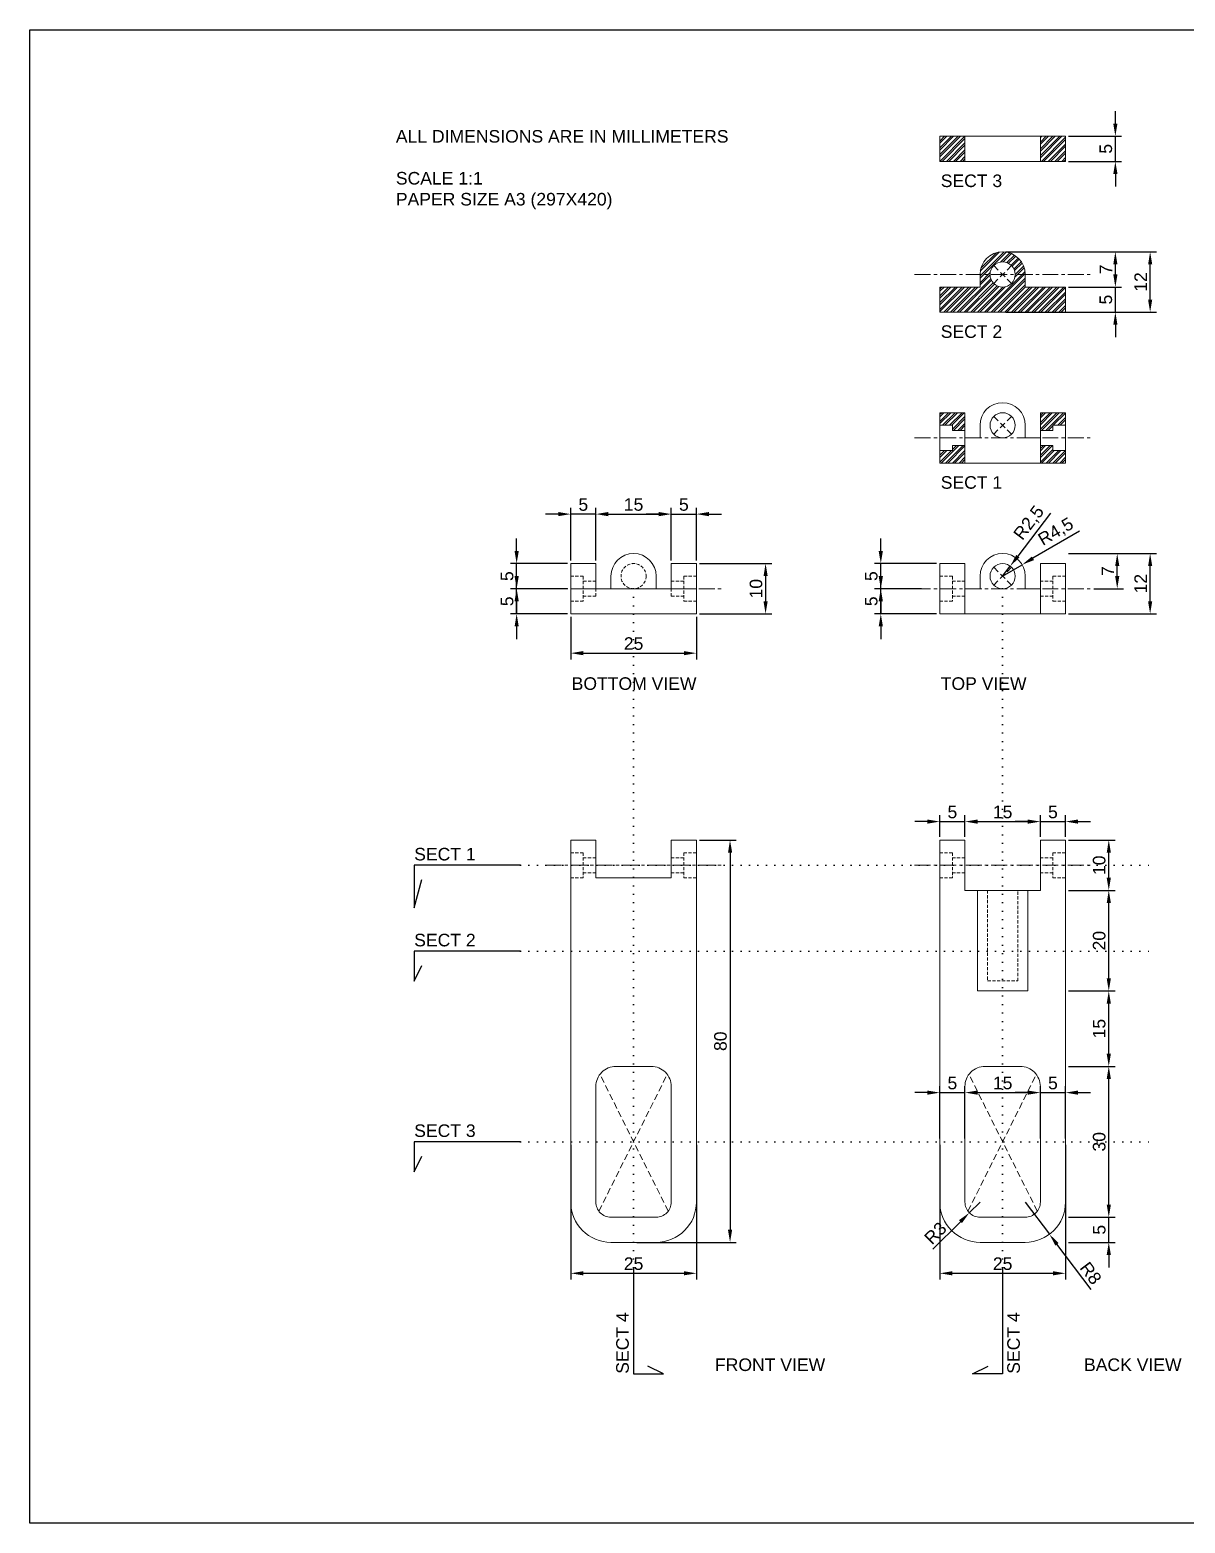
# Model space of a CAD drawing. Header units: millimetres. Extents: x 238 to 658, y 346 to 643.
# Drawn here: x 237.6 to 467.5, y 346.3 to 643.3 of the extents above; entities that cross this region are included whole.
import ezdxf

# ---------------------------------------------------------------- set-up
doc = ezdxf.new("R2010")
doc.units = ezdxf.units.MM
for name, pattern in [('CENTER', [50.8, 31.75, -6.35, 6.35, -6.35]), ('DASHED', [19.05, 12.7, -6.35]), ('DASHED2', [9.525, 6.35, -3.175]), ('DOT2', [3.175, 0, -3.175])]:
    doc.linetypes.add(name, pattern=pattern)
for name, color, linetype, lineweight in [('CL', 9, 'CENTER', 9), ('HATCH', 252, 'Continuous', 5), ('HIDDEN', 6, 'DASHED2', 5), ('SECTION', 5, 'Continuous', 20), ('SOLID', 3, 'Continuous', 13), ('VOID', 2, 'DASHED', 9)]:
    doc.layers.add(name, color=color, linetype=linetype, lineweight=lineweight)
doc.layers.add('DIM', color=1, linetype='Continuous', lineweight=9, true_color=0xff0000)
doc.styles.get("Standard").update_dxf_attribs({"font": 'arial.ttf'})
doc.dimstyles.new('ISO-25', dxfattribs={"dimtxt": 2.5, "dimasz": 2.5, "dimexe": 1.25, "dimexo": 0.625, "dimtad": 1, "dimtxsty": 'Standard', "dimcen": 2.5, "dimadec": 0, "dimazin": 0, "dimtfac": 1, "dimtmove": 0, "dimatfit": 3, "dimfxl": 1, "dimarcsym": 0})
pattern_1 = [(45, (418.6556, 554.6208), (-0.67352, 0.67352), []), (45, (419.1046, 554.6208), (-0.67352, 0.67352), [])]
pattern_2 = [(45, (418.6556, 617.1208), (-0.67352, 0.67352), []), (45, (419.1046, 617.1208), (-0.67352, 0.67352), [])]

# ---------------------------------------------------------------- blocks, each defined once
blk = doc.blocks.new('*D1')
at = {"layer": 'Defpoints', "color": 0}
for p in [(370.24, 537.12), (370.24, 527.12), (384, 527.12)]:
    blk.add_point(p, dxfattribs=at)
at = {"layer": 'DIM', "color": 0, "lineweight": -2}
for p, q in [((370.86, 537.12), (385.25, 537.12)), ((384, 534.62), (384, 529.62)), ((370.86, 527.12), (385.25, 527.12))]:
    blk.add_line(p, q, dxfattribs=at)
at = {"layer": 'DIM', "color": 0}
for points in [[(384.42, 534.62), (383.59, 534.62), (384, 537.12)], [(383.59, 529.62), (384.42, 529.62), (384, 527.12)]]:
    blk.add_solid(points, dxfattribs=at)
at = {"layer": 'DIM', "color": 0, "insert": (382.1, 532.12), "char_height": 2.5, "attachment_point": 5, "rotation": 90}
blk.add_mtext('10', dxfattribs=at)
blk = doc.blocks.new('*D2')
at = {"layer": 'Defpoints', "color": 0}
for p in [(345.24, 546.96), (345.24, 537.12), (350.24, 537.12)]:
    blk.add_point(p, dxfattribs=at)
at = {"layer": 'DIM', "color": 0, "lineweight": -2}
for p, q in [((342.74, 546.96), (340.24, 546.96)), ((345.24, 537.75), (345.24, 548.21)), ((350.24, 546.96), (345.24, 546.96)), ((350.24, 537.75), (350.24, 548.21)), ((352.74, 546.96), (355.24, 546.96))]:
    blk.add_line(p, q, dxfattribs=at)
at = {"layer": 'DIM', "color": 0}
for points in [[(342.74, 546.54), (342.74, 547.38), (345.24, 546.96)], [(352.74, 547.38), (352.74, 546.54), (350.24, 546.96)]]:
    blk.add_solid(points, dxfattribs=at)
at = {"layer": 'DIM', "color": 0, "insert": (347.74, 548.86), "char_height": 2.5, "attachment_point": 5}
blk.add_mtext('5', dxfattribs=at)
blk = doc.blocks.new('*D3')
at = {"layer": 'Defpoints', "color": 0}
for p in [(365.24, 546.96), (350.24, 537.12), (365.24, 537.12)]:
    blk.add_point(p, dxfattribs=at)
at = {"layer": 'DIM', "color": 0, "lineweight": -2}
for p, q in [((350.24, 537.75), (350.24, 548.21)), ((352.74, 546.96), (362.74, 546.96)), ((365.24, 537.75), (365.24, 548.21))]:
    blk.add_line(p, q, dxfattribs=at)
at = {"layer": 'DIM', "color": 0}
for points in [[(352.74, 547.38), (352.74, 546.54), (350.24, 546.96)], [(362.74, 546.54), (362.74, 547.38), (365.24, 546.96)]]:
    blk.add_solid(points, dxfattribs=at)
at = {"layer": 'DIM', "color": 0, "insert": (357.74, 548.86), "char_height": 2.5, "attachment_point": 5}
blk.add_mtext('15', dxfattribs=at)
blk = doc.blocks.new('*D4')
at = {"layer": 'Defpoints', "color": 0}
for p in [(370.24, 546.96), (365.24, 537.12), (370.24, 537.12)]:
    blk.add_point(p, dxfattribs=at)
at = {"layer": 'DIM', "color": 0, "lineweight": -2}
for p, q in [((362.74, 546.96), (360.24, 546.96)), ((365.24, 537.75), (365.24, 548.21)), ((365.24, 546.96), (370.24, 546.96)), ((370.24, 537.75), (370.24, 548.21)), ((372.74, 546.96), (375.24, 546.96))]:
    blk.add_line(p, q, dxfattribs=at)
at = {"layer": 'DIM', "color": 0}
for points in [[(362.74, 546.54), (362.74, 547.38), (365.24, 546.96)], [(372.74, 547.38), (372.74, 546.54), (370.24, 546.96)]]:
    blk.add_solid(points, dxfattribs=at)
at = {"layer": 'DIM', "color": 0, "insert": (367.74, 548.86), "char_height": 2.5, "attachment_point": 5}
blk.add_mtext('5', dxfattribs=at)
blk = doc.blocks.new('*D5')
at = {"layer": 'Defpoints', "color": 0}
for p in [(345.24, 527.12), (370.24, 527.12), (370.24, 519.3)]:
    blk.add_point(p, dxfattribs=at)
at = {"layer": 'DIM', "color": 0, "lineweight": -2}
for p, q in [((345.24, 526.5), (345.24, 518.05)), ((370.24, 526.5), (370.24, 518.05)), ((347.74, 519.3), (367.74, 519.3))]:
    blk.add_line(p, q, dxfattribs=at)
at = {"layer": 'DIM', "color": 0}
for points in [[(347.74, 519.72), (347.74, 518.89), (345.24, 519.3)], [(367.74, 518.89), (367.74, 519.72), (370.24, 519.3)]]:
    blk.add_solid(points, dxfattribs=at)
at = {"layer": 'DIM', "color": 0, "insert": (357.74, 521.2), "char_height": 2.5, "attachment_point": 5}
blk.add_mtext('25', dxfattribs=at)
blk = doc.blocks.new('*D13')
at = {"layer": 'Defpoints', "color": 0}
for p in [(370.24, 482.12), (357.74, 402.12), (376.93, 402.12)]:
    blk.add_point(p, dxfattribs=at)
at = {"layer": 'DIM', "color": 0, "lineweight": -2}
for p, q in [((370.86, 482.12), (378.18, 482.12)), ((376.93, 479.62), (376.93, 404.62)), ((358.36, 402.12), (378.18, 402.12))]:
    blk.add_line(p, q, dxfattribs=at)
at = {"layer": 'DIM', "color": 0}
for points in [[(377.35, 479.62), (376.52, 479.62), (376.93, 482.12)], [(376.52, 404.62), (377.35, 404.62), (376.93, 402.12)]]:
    blk.add_solid(points, dxfattribs=at)
at = {"layer": 'DIM', "color": 0, "insert": (375.03, 442.12), "char_height": 2.5, "attachment_point": 5, "rotation": 90}
blk.add_mtext('80', dxfattribs=at)
blk = doc.blocks.new('*D14')
at = {"layer": 'Defpoints', "color": 0}
for p in [(423.66, 485.8), (418.66, 482.12), (423.66, 482.12)]:
    blk.add_point(p, dxfattribs=at)
at = {"layer": 'DIM', "color": 0, "lineweight": -2}
for p, q in [((416.16, 485.8), (413.66, 485.8)), ((418.66, 482.75), (418.66, 487.05)), ((418.66, 485.8), (423.66, 485.8)), ((423.66, 482.75), (423.66, 487.05)), ((426.16, 485.8), (428.66, 485.8))]:
    blk.add_line(p, q, dxfattribs=at)
at = {"layer": 'DIM', "color": 0}
for points in [[(416.16, 485.39), (416.16, 486.22), (418.66, 485.8)], [(426.16, 486.22), (426.16, 485.39), (423.66, 485.8)]]:
    blk.add_solid(points, dxfattribs=at)
at = {"layer": 'DIM', "color": 0, "insert": (421.16, 487.7), "char_height": 2.5, "attachment_point": 5}
blk.add_mtext('5', dxfattribs=at)
blk = doc.blocks.new('*D15')
at = {"layer": 'Defpoints', "color": 0}
for p in [(438.66, 485.8), (423.66, 482.12), (438.66, 482.12)]:
    blk.add_point(p, dxfattribs=at)
at = {"layer": 'DIM', "color": 0, "lineweight": -2}
for p, q in [((423.66, 482.75), (423.66, 487.05)), ((426.16, 485.8), (436.16, 485.8)), ((438.66, 482.75), (438.66, 487.05))]:
    blk.add_line(p, q, dxfattribs=at)
at = {"layer": 'DIM', "color": 0}
for points in [[(426.16, 486.22), (426.16, 485.39), (423.66, 485.8)], [(436.16, 485.39), (436.16, 486.22), (438.66, 485.8)]]:
    blk.add_solid(points, dxfattribs=at)
at = {"layer": 'DIM', "color": 0, "insert": (431.16, 487.71), "char_height": 2.5, "attachment_point": 5}
blk.add_mtext('15', dxfattribs=at)
blk = doc.blocks.new('*D16')
at = {"layer": 'Defpoints', "color": 0}
for p in [(443.66, 485.8), (438.66, 482.12), (443.66, 482.12)]:
    blk.add_point(p, dxfattribs=at)
at = {"layer": 'DIM', "color": 0, "lineweight": -2}
for p, q in [((436.16, 485.8), (433.66, 485.8)), ((438.66, 482.75), (438.66, 487.05)), ((438.66, 485.8), (443.66, 485.8)), ((443.66, 482.75), (443.66, 487.05)), ((446.16, 485.8), (448.66, 485.8))]:
    blk.add_line(p, q, dxfattribs=at)
at = {"layer": 'DIM', "color": 0}
for points in [[(436.16, 485.39), (436.16, 486.22), (438.66, 485.8)], [(446.16, 486.22), (446.16, 485.39), (443.66, 485.8)]]:
    blk.add_solid(points, dxfattribs=at)
at = {"layer": 'DIM', "color": 0, "insert": (441.16, 487.7), "char_height": 2.5, "attachment_point": 5}
blk.add_mtext('5', dxfattribs=at)
blk = doc.blocks.new('*D17')
at = {"layer": 'Defpoints', "color": 0}
for p in [(418.66, 422.12), (443.66, 422.12), (443.66, 395.96)]:
    blk.add_point(p, dxfattribs=at)
at = {"layer": 'DIM', "color": 0, "lineweight": -2}
for p, q in [((418.66, 421.5), (418.66, 394.71)), ((443.66, 421.5), (443.66, 394.71)), ((421.16, 395.96), (441.16, 395.96))]:
    blk.add_line(p, q, dxfattribs=at)
at = {"layer": 'DIM', "color": 0}
for points in [[(421.16, 396.38), (421.16, 395.55), (418.66, 395.96)], [(441.16, 395.55), (441.16, 396.38), (443.66, 395.96)]]:
    blk.add_solid(points, dxfattribs=at)
at = {"layer": 'DIM', "color": 0, "insert": (431.16, 397.86), "char_height": 2.5, "attachment_point": 5}
blk.add_mtext('25', dxfattribs=at)
blk = doc.blocks.new('*D18')
at = {"layer": 'Defpoints', "color": 0}
for p in [(345.24, 422.12), (370.24, 422.12), (370.24, 395.96)]:
    blk.add_point(p, dxfattribs=at)
at = {"layer": 'DIM', "color": 0, "lineweight": -2}
for p, q in [((345.24, 421.5), (345.24, 394.71)), ((370.24, 421.5), (370.24, 394.71)), ((347.74, 395.96), (367.74, 395.96))]:
    blk.add_line(p, q, dxfattribs=at)
at = {"layer": 'DIM', "color": 0}
for points in [[(347.74, 396.38), (347.74, 395.55), (345.24, 395.96)], [(367.74, 395.55), (367.74, 396.38), (370.24, 395.96)]]:
    blk.add_solid(points, dxfattribs=at)
at = {"layer": 'DIM', "color": 0, "insert": (357.74, 397.86), "char_height": 2.5, "attachment_point": 5}
blk.add_mtext('25', dxfattribs=at)
blk = doc.blocks.new('*D23')
at = {"layer": 'Defpoints', "color": 0}
for p in [(423.66, 431.9), (418.66, 422.12), (423.66, 422.12)]:
    blk.add_point(p, dxfattribs=at)
at = {"layer": 'DIM', "color": 0, "lineweight": -2}
for p, q in [((416.16, 431.9), (413.66, 431.9)), ((418.66, 422.75), (418.66, 433.15)), ((418.66, 431.9), (423.66, 431.9)), ((423.66, 422.75), (423.66, 433.15)), ((426.16, 431.9), (428.66, 431.9))]:
    blk.add_line(p, q, dxfattribs=at)
at = {"layer": 'DIM', "color": 0}
for points in [[(416.16, 431.48), (416.16, 432.31), (418.66, 431.9)], [(426.16, 432.31), (426.16, 431.48), (423.66, 431.9)]]:
    blk.add_solid(points, dxfattribs=at)
at = {"layer": 'DIM', "color": 0, "insert": (421.16, 433.79), "char_height": 2.5, "attachment_point": 5}
blk.add_mtext('5', dxfattribs=at)
blk = doc.blocks.new('*D24')
at = {"layer": 'Defpoints', "color": 0}
for p in [(438.66, 431.9), (423.66, 422.12), (438.66, 422.12)]:
    blk.add_point(p, dxfattribs=at)
at = {"layer": 'DIM', "color": 0, "lineweight": -2}
for p, q in [((423.66, 422.75), (423.66, 433.15)), ((426.16, 431.9), (436.16, 431.9)), ((438.66, 422.75), (438.66, 433.15))]:
    blk.add_line(p, q, dxfattribs=at)
at = {"layer": 'DIM', "color": 0}
for points in [[(426.16, 432.31), (426.16, 431.48), (423.66, 431.9)], [(436.16, 431.48), (436.16, 432.31), (438.66, 431.9)]]:
    blk.add_solid(points, dxfattribs=at)
at = {"layer": 'DIM', "color": 0, "insert": (431.16, 433.8), "char_height": 2.5, "attachment_point": 5}
blk.add_mtext('15', dxfattribs=at)
blk = doc.blocks.new('*D25')
at = {"layer": 'Defpoints', "color": 0}
for p in [(443.66, 431.9), (438.66, 422.12), (443.66, 422.12)]:
    blk.add_point(p, dxfattribs=at)
at = {"layer": 'DIM', "color": 0, "lineweight": -2}
for p, q in [((436.16, 431.9), (433.66, 431.9)), ((438.66, 422.75), (438.66, 433.15)), ((438.66, 431.9), (443.66, 431.9)), ((443.66, 422.75), (443.66, 433.15)), ((446.16, 431.9), (448.66, 431.9))]:
    blk.add_line(p, q, dxfattribs=at)
at = {"layer": 'DIM', "color": 0}
for points in [[(436.16, 431.48), (436.16, 432.31), (438.66, 431.9)], [(446.16, 432.31), (446.16, 431.48), (443.66, 431.9)]]:
    blk.add_solid(points, dxfattribs=at)
at = {"layer": 'DIM', "color": 0, "insert": (441.16, 433.79), "char_height": 2.5, "attachment_point": 5}
blk.add_mtext('5', dxfattribs=at)
blk = doc.blocks.new('*D26')
at = {"layer": 'Defpoints', "color": 0}
for p in [(443.66, 407.12), (452.27, 407.12), (443.66, 402.12)]:
    blk.add_point(p, dxfattribs=at)
at = {"layer": 'DIM', "color": 0, "lineweight": -2}
for p, q in [((452.27, 409.62), (452.27, 412.12)), ((444.28, 407.12), (453.52, 407.12)), ((452.27, 402.12), (452.27, 407.12)), ((444.28, 402.12), (453.52, 402.12)), ((452.27, 399.62), (452.27, 397.12))]:
    blk.add_line(p, q, dxfattribs=at)
at = {"layer": 'DIM', "color": 0}
for points in [[(451.86, 409.62), (452.69, 409.62), (452.27, 407.12)], [(452.69, 399.62), (451.86, 399.62), (452.27, 402.12)]]:
    blk.add_solid(points, dxfattribs=at)
at = {"layer": 'DIM', "color": 0, "insert": (450.38, 404.62), "char_height": 2.5, "attachment_point": 5, "rotation": 90}
blk.add_mtext('5', dxfattribs=at)
blk = doc.blocks.new('*D27')
at = {"layer": 'Defpoints', "color": 0}
for p in [(443.66, 437.12), (452.27, 437.12), (443.66, 407.12)]:
    blk.add_point(p, dxfattribs=at)
at = {"layer": 'DIM', "color": 0, "lineweight": -2}
for p, q in [((444.28, 437.12), (453.52, 437.12)), ((452.27, 409.62), (452.27, 434.62)), ((444.28, 407.12), (453.52, 407.12))]:
    blk.add_line(p, q, dxfattribs=at)
at = {"layer": 'DIM', "color": 0}
for points in [[(452.69, 434.62), (451.86, 434.62), (452.27, 437.12)], [(451.86, 409.62), (452.69, 409.62), (452.27, 407.12)]]:
    blk.add_solid(points, dxfattribs=at)
at = {"layer": 'DIM', "color": 0, "insert": (450.37, 422.12), "char_height": 2.5, "attachment_point": 5, "rotation": 90}
blk.add_mtext('30', dxfattribs=at)
blk = doc.blocks.new('*D28')
at = {"layer": 'Defpoints', "color": 0}
for p in [(443.66, 452.12), (452.27, 452.12), (443.66, 437.12)]:
    blk.add_point(p, dxfattribs=at)
at = {"layer": 'DIM', "color": 0, "lineweight": -2}
for p, q in [((444.28, 452.12), (453.52, 452.12)), ((452.27, 439.62), (452.27, 449.62)), ((444.28, 437.12), (453.52, 437.12))]:
    blk.add_line(p, q, dxfattribs=at)
at = {"layer": 'DIM', "color": 0}
for points in [[(452.69, 449.62), (451.86, 449.62), (452.27, 452.12)], [(451.86, 439.62), (452.69, 439.62), (452.27, 437.12)]]:
    blk.add_solid(points, dxfattribs=at)
at = {"layer": 'DIM', "color": 0, "insert": (450.37, 444.62), "char_height": 2.5, "attachment_point": 5, "rotation": 90}
blk.add_mtext('15', dxfattribs=at)
blk = doc.blocks.new('*D29')
at = {"layer": 'Defpoints', "color": 0}
for p in [(443.66, 472.12), (452.27, 472.12), (443.66, 452.12)]:
    blk.add_point(p, dxfattribs=at)
at = {"layer": 'DIM', "color": 0, "lineweight": -2}
for p, q in [((444.28, 472.12), (453.52, 472.12)), ((452.27, 454.62), (452.27, 469.62)), ((444.28, 452.12), (453.52, 452.12))]:
    blk.add_line(p, q, dxfattribs=at)
at = {"layer": 'DIM', "color": 0}
for points in [[(452.69, 469.62), (451.86, 469.62), (452.27, 472.12)], [(451.86, 454.62), (452.69, 454.62), (452.27, 452.12)]]:
    blk.add_solid(points, dxfattribs=at)
at = {"layer": 'DIM', "color": 0, "insert": (450.37, 462.12), "char_height": 2.5, "attachment_point": 5, "rotation": 90}
blk.add_mtext('20', dxfattribs=at)
blk = doc.blocks.new('*D30')
at = {"layer": 'Defpoints', "color": 0}
for p in [(443.66, 482.12), (452.27, 482.12), (443.66, 472.12)]:
    blk.add_point(p, dxfattribs=at)
at = {"layer": 'DIM', "color": 0, "lineweight": -2}
for p, q in [((444.28, 482.12), (453.52, 482.12)), ((452.27, 474.62), (452.27, 479.62)), ((444.28, 472.12), (453.52, 472.12))]:
    blk.add_line(p, q, dxfattribs=at)
at = {"layer": 'DIM', "color": 0}
for points in [[(452.69, 479.62), (451.86, 479.62), (452.27, 482.12)], [(451.86, 474.62), (452.69, 474.62), (452.27, 472.12)]]:
    blk.add_solid(points, dxfattribs=at)
at = {"layer": 'DIM', "color": 0, "insert": (450.37, 477.12), "char_height": 2.5, "attachment_point": 5, "rotation": 90}
blk.add_mtext('10', dxfattribs=at)
blk = doc.blocks.new('*D31')
at = {"layer": 'Defpoints', "color": 0}
for p in [(334.48, 532.12), (345.24, 532.12), (345.24, 527.12)]:
    blk.add_point(p, dxfattribs=at)
at = {"layer": 'DIM', "color": 0, "lineweight": -2}
for p, q in [((334.48, 534.62), (334.48, 537.12)), ((344.61, 532.12), (333.23, 532.12)), ((334.48, 527.12), (334.48, 532.12)), ((344.61, 527.12), (333.23, 527.12)), ((334.48, 524.62), (334.48, 522.12))]:
    blk.add_line(p, q, dxfattribs=at)
at = {"layer": 'DIM', "color": 0}
for points in [[(334.07, 534.62), (334.9, 534.62), (334.48, 532.12)], [(334.9, 524.62), (334.07, 524.62), (334.48, 527.12)]]:
    blk.add_solid(points, dxfattribs=at)
at = {"layer": 'DIM', "color": 0, "insert": (332.59, 529.62), "char_height": 2.5, "attachment_point": 5, "rotation": 90}
blk.add_mtext('5', dxfattribs=at)
blk = doc.blocks.new('*D32')
at = {"layer": 'Defpoints', "color": 0}
for p in [(334.48, 537.12), (345.24, 537.12), (345.24, 532.12)]:
    blk.add_point(p, dxfattribs=at)
at = {"layer": 'DIM', "color": 0, "lineweight": -2}
for p, q in [((334.48, 539.62), (334.48, 542.12)), ((344.61, 537.12), (333.23, 537.12)), ((334.48, 532.12), (334.48, 537.12)), ((344.61, 532.12), (333.23, 532.12)), ((334.48, 529.62), (334.48, 527.12))]:
    blk.add_line(p, q, dxfattribs=at)
at = {"layer": 'DIM', "color": 0}
for points in [[(334.07, 539.62), (334.9, 539.62), (334.48, 537.12)], [(334.9, 529.62), (334.07, 529.62), (334.48, 532.12)]]:
    blk.add_solid(points, dxfattribs=at)
at = {"layer": 'DIM', "color": 0, "insert": (332.59, 534.62), "char_height": 2.5, "attachment_point": 5, "rotation": 90}
blk.add_mtext('5', dxfattribs=at)
blk = doc.blocks.new('*D35')
at = {"layer": 'Defpoints', "color": 0}
for p in [(406.92, 537.12), (418.66, 537.12), (413.66, 532.12)]:
    blk.add_point(p, dxfattribs=at)
at = {"layer": 'DIM', "color": 0, "lineweight": -2}
for p, q in [((406.92, 539.62), (406.92, 542.12)), ((418.03, 537.12), (405.67, 537.12)), ((406.92, 532.12), (406.92, 537.12)), ((413.03, 532.12), (405.67, 532.12)), ((406.92, 529.62), (406.92, 527.12))]:
    blk.add_line(p, q, dxfattribs=at)
at = {"layer": 'DIM', "color": 0}
for points in [[(406.5, 539.62), (407.34, 539.62), (406.92, 537.12)], [(407.34, 529.62), (406.5, 529.62), (406.92, 532.12)]]:
    blk.add_solid(points, dxfattribs=at)
at = {"layer": 'DIM', "color": 0, "insert": (405.02, 534.62), "char_height": 2.5, "attachment_point": 5, "rotation": 90}
blk.add_mtext('5', dxfattribs=at)
blk = doc.blocks.new('*D36')
at = {"layer": 'Defpoints', "color": 0}
for p in [(443.66, 539.12), (460.5, 539.12), (443.66, 527.12)]:
    blk.add_point(p, dxfattribs=at)
at = {"layer": 'DIM', "color": 0, "lineweight": -2}
for p, q in [((444.28, 539.12), (461.75, 539.12)), ((460.5, 529.62), (460.5, 536.62)), ((444.28, 527.12), (461.75, 527.12))]:
    blk.add_line(p, q, dxfattribs=at)
at = {"layer": 'DIM', "color": 0}
for points in [[(460.92, 536.62), (460.09, 536.62), (460.5, 539.12)], [(460.09, 529.62), (460.92, 529.62), (460.5, 527.12)]]:
    blk.add_solid(points, dxfattribs=at)
at = {"layer": 'DIM', "color": 0, "insert": (458.62, 533.12), "char_height": 2.5, "attachment_point": 5, "rotation": 90}
blk.add_mtext('12', dxfattribs=at)
blk = doc.blocks.new('*D37')
at = {"layer": 'Defpoints', "color": 0}
for p in [(406.92, 532.12), (415.67, 532.12), (418.66, 527.12)]:
    blk.add_point(p, dxfattribs=at)
at = {"layer": 'DIM', "color": 0, "lineweight": -2}
for p, q in [((406.92, 534.62), (406.92, 537.12)), ((415.04, 532.12), (405.67, 532.12)), ((406.92, 527.12), (406.92, 532.12)), ((418.03, 527.12), (405.67, 527.12)), ((406.92, 524.62), (406.92, 522.12))]:
    blk.add_line(p, q, dxfattribs=at)
at = {"layer": 'DIM', "color": 0}
for points in [[(406.5, 534.62), (407.34, 534.62), (406.92, 532.12)], [(407.34, 524.62), (406.5, 524.62), (406.92, 527.12)]]:
    blk.add_solid(points, dxfattribs=at)
at = {"layer": 'DIM', "color": 0, "insert": (405.02, 529.62), "char_height": 2.5, "attachment_point": 5, "rotation": 90}
blk.add_mtext('5', dxfattribs=at)
blk = doc.blocks.new('*D55')
at = {"layer": 'Defpoints', "color": 0}
for p in [(443.66, 539.12), (453.95, 539.12), (448.66, 532.12)]:
    blk.add_point(p, dxfattribs=at)
at = {"layer": 'DIM', "color": 0, "lineweight": -2}
for p, q in [((444.28, 539.12), (455.2, 539.12)), ((453.95, 534.62), (453.95, 536.62)), ((449.28, 532.12), (455.2, 532.12))]:
    blk.add_line(p, q, dxfattribs=at)
at = {"layer": 'DIM', "color": 0}
for points in [[(454.37, 536.62), (453.54, 536.62), (453.95, 539.12)], [(453.54, 534.62), (454.37, 534.62), (453.95, 532.12)]]:
    blk.add_solid(points, dxfattribs=at)
at = {"layer": 'DIM', "color": 0, "insert": (452.08, 535.62), "char_height": 2.5, "attachment_point": 5, "rotation": 90}
blk.add_mtext('7', dxfattribs=at)
blk = doc.blocks.new('*D56')
at = {"layer": 'Defpoints', "color": 0}
for p in [(431.16, 534.62), (432.67, 536.61)]:
    blk.add_point(p, dxfattribs=at)
at = {"layer": 'DIM', "color": 0, "lineweight": -2}
for p, q in [((440.68, 547.12), (434.19, 538.6)), ((431.16, 534.62), (432.67, 536.61))]:
    blk.add_line(p, q, dxfattribs=at)
at = {"layer": 'DIM', "color": 0}
blk.add_solid([(433.86, 538.85), (434.52, 538.34), (432.67, 536.61)], dxfattribs=at)
at = {"layer": 'DIM', "color": 0, "insert": (436.5, 545.14), "char_height": 2.5, "attachment_point": 5, "rotation": 52.6717}
blk.add_mtext('R2,5', dxfattribs=at)
blk = doc.blocks.new('*D57')
at = {"layer": 'Defpoints', "color": 0}
for p in [(431.16, 534.62), (435.04, 536.9)]:
    blk.add_point(p, dxfattribs=at)
at = {"layer": 'DIM', "color": 0, "lineweight": -2}
for p, q in [((446.43, 543.59), (437.19, 538.17)), ((431.16, 534.62), (435.04, 536.9))]:
    blk.add_line(p, q, dxfattribs=at)
at = {"layer": 'DIM', "color": 0}
blk.add_solid([(436.98, 538.53), (437.4, 537.81), (435.04, 536.9)], dxfattribs=at)
at = {"layer": 'DIM', "color": 0, "insert": (441.81, 543.34), "char_height": 2.5, "attachment_point": 5, "rotation": 30.4299}
blk.add_mtext('R4,5', dxfattribs=at)
blk = doc.blocks.new('*D60')
at = {"layer": 'Defpoints', "color": 0}
for p in [(431.16, 599.12), (460.5, 599.12), (431.16, 587.12)]:
    blk.add_point(p, dxfattribs=at)
at = {"layer": 'DIM', "color": 0, "lineweight": -2}
for p, q in [((431.78, 599.12), (461.75, 599.12)), ((460.5, 589.62), (460.5, 596.62)), ((431.78, 587.12), (461.75, 587.12))]:
    blk.add_line(p, q, dxfattribs=at)
at = {"layer": 'DIM', "color": 0}
for points in [[(460.92, 596.62), (460.09, 596.62), (460.5, 599.12)], [(460.09, 589.62), (460.92, 589.62), (460.5, 587.12)]]:
    blk.add_solid(points, dxfattribs=at)
at = {"layer": 'DIM', "color": 0, "insert": (458.62, 593.12), "char_height": 2.5, "attachment_point": 5, "rotation": 90}
blk.add_mtext('12', dxfattribs=at)
blk = doc.blocks.new('*D61')
at = {"layer": 'Defpoints', "color": 0}
for p in [(443.66, 622.12), (453.58, 622.12), (443.66, 617.12)]:
    blk.add_point(p, dxfattribs=at)
at = {"layer": 'DIM', "color": 0, "lineweight": -2}
for p, q in [((453.58, 624.62), (453.58, 627.12)), ((444.28, 622.12), (454.83, 622.12)), ((453.58, 617.12), (453.58, 622.12)), ((444.28, 617.12), (454.83, 617.12)), ((453.58, 614.62), (453.58, 612.12))]:
    blk.add_line(p, q, dxfattribs=at)
at = {"layer": 'DIM', "color": 0}
for points in [[(453.17, 624.62), (454, 624.62), (453.58, 622.12)], [(454, 614.62), (453.17, 614.62), (453.58, 617.12)]]:
    blk.add_solid(points, dxfattribs=at)
at = {"layer": 'DIM', "color": 0, "insert": (451.69, 619.62), "char_height": 2.5, "attachment_point": 5, "rotation": 90}
blk.add_mtext('5', dxfattribs=at)
blk = doc.blocks.new('*D62')
at = {"layer": 'Defpoints', "color": 0}
for p in [(443.66, 592.12), (453.58, 592.12), (443.66, 587.12)]:
    blk.add_point(p, dxfattribs=at)
at = {"layer": 'DIM', "color": 0, "lineweight": -2}
for p, q in [((453.58, 594.62), (453.58, 597.12)), ((444.28, 592.12), (454.83, 592.12)), ((453.58, 587.12), (453.58, 592.12)), ((444.28, 587.12), (454.83, 587.12)), ((453.58, 584.62), (453.58, 582.12))]:
    blk.add_line(p, q, dxfattribs=at)
at = {"layer": 'DIM', "color": 0}
for points in [[(453.17, 594.62), (454, 594.62), (453.58, 592.12)], [(454, 584.62), (453.17, 584.62), (453.58, 587.12)]]:
    blk.add_solid(points, dxfattribs=at)
at = {"layer": 'DIM', "color": 0, "insert": (451.69, 589.62), "char_height": 2.5, "attachment_point": 5, "rotation": 90}
blk.add_mtext('5', dxfattribs=at)
blk = doc.blocks.new('*D63')
at = {"layer": 'Defpoints', "color": 0}
for p in [(431.16, 599.12), (453.58, 599.12), (443.66, 592.12)]:
    blk.add_point(p, dxfattribs=at)
at = {"layer": 'DIM', "color": 0, "lineweight": -2}
for p, q in [((431.78, 599.12), (454.83, 599.12)), ((453.58, 594.62), (453.58, 596.62)), ((444.28, 592.12), (454.83, 592.12))]:
    blk.add_line(p, q, dxfattribs=at)
at = {"layer": 'DIM', "color": 0}
for points in [[(454, 596.62), (453.17, 596.62), (453.58, 599.12)], [(453.17, 594.62), (454, 594.62), (453.58, 592.12)]]:
    blk.add_solid(points, dxfattribs=at)
at = {"layer": 'DIM', "color": 0, "insert": (451.71, 595.62), "char_height": 2.5, "attachment_point": 5, "rotation": 90}
blk.add_mtext('7', dxfattribs=at)
blk = doc.blocks.new('*D65')
at = {"layer": 'Defpoints', "color": 0}
for p in [(426.66, 410.12), (424.53, 408)]:
    blk.add_point(p, dxfattribs=at)
at = {"layer": 'DIM', "color": 0, "lineweight": -2}
for p, q in [((426.66, 410.12), (424.53, 408)), ((417.26, 400.73), (422.77, 406.23))]:
    blk.add_line(p, q, dxfattribs=at)
at = {"layer": 'DIM', "color": 0}
blk.add_solid([(423.06, 405.94), (422.47, 406.53), (424.53, 408)], dxfattribs=at)
at = {"layer": 'DIM', "color": 0, "insert": (417.79, 403.94), "char_height": 2.5, "attachment_point": 5, "rotation": 45}
blk.add_mtext('R3', dxfattribs=at)
blk = doc.blocks.new('*D66')
at = {"layer": 'Defpoints', "color": 0}
for p in [(435.66, 410.12), (440.47, 403.73)]:
    blk.add_point(p, dxfattribs=at)
at = {"layer": 'DIM', "color": 0, "lineweight": -2}
for p, q in [((435.66, 410.12), (440.47, 403.73)), ((448.75, 392.72), (441.97, 401.73))]:
    blk.add_line(p, q, dxfattribs=at)
at = {"layer": 'DIM', "color": 0}
blk.add_solid([(442.3, 401.98), (441.64, 401.48), (440.47, 403.73)], dxfattribs=at)
at = {"layer": 'DIM', "color": 0, "insert": (448.68, 395.98), "char_height": 2.5, "attachment_point": 5, "rotation": 306.9652}
blk.add_mtext('R8', dxfattribs=at)

msp = doc.modelspace()

# ---------------------------------------------------------------- hatches: boundary and pattern name
at = {"layer": 'HATCH'}
h = msp.add_hatch(dxfattribs=at)
h.set_pattern_fill('ANSI32', color=256, scale=0.1)
h.set_pattern_definition(pattern_2)
h.paths.add_polyline_path([(418.656, 622.121), (423.656, 622.121), (423.656, 617.121), (418.656, 617.121)])
h = msp.add_hatch(dxfattribs=at)
h.set_pattern_fill('ANSI32', color=256, scale=0.1)
h.set_pattern_definition(pattern_2)
h.paths.add_polyline_path([(438.656, 622.121), (443.656, 622.121), (443.656, 617.121), (438.656, 617.121)])
h = msp.add_hatch(dxfattribs=at)
h.set_pattern_fill('ANSI32', color=256, scale=0.1)
h.set_pattern_definition([(45, (418.6556, 614.6208), (-0.67352, 0.67352), []), (45, (419.1046, 614.6208), (-0.67352, 0.67352), [])])
edge = h.paths.add_edge_path()
edge.add_line((418.656, 587.121), (418.656, 592.121))
edge.add_line((418.656, 592.121), (426.656, 592.121))
edge.add_line((426.656, 592.121), (426.656, 594.621))
edge.add_arc((431.156, 594.621), 4.5, 0, 180, ccw=False)
edge.add_line((435.656, 594.621), (435.656, 592.121))
edge.add_line((435.656, 592.121), (443.656, 592.121))
edge.add_line((443.656, 592.121), (443.656, 587.121))
edge.add_line((443.656, 587.121), (418.656, 587.121))
edge = h.paths.add_edge_path(flags=16)
edge.add_arc((431.156, 594.621), 2.5, 0, 360)
h = msp.add_hatch(dxfattribs=at)
h.set_pattern_fill('ANSI32', color=256, scale=0.1)
h.set_pattern_definition(pattern_1)
h.paths.add_polyline_path([(423.656, 563.621), (423.656, 567.121), (418.656, 567.121), (418.656, 564.621), (421.156, 564.621), (421.156, 563.621), (423.655, 563.621)])
h = msp.add_hatch(dxfattribs=at)
h.set_pattern_fill('ANSI32', color=256, scale=0.1)
h.set_pattern_definition(pattern_1)
h.paths.add_polyline_path([(438.656, 563.621), (438.656, 567.121), (443.656, 567.121), (443.656, 564.621), (441.156, 564.621), (441.156, 563.621), (438.656, 563.621)])
h = msp.add_hatch(dxfattribs=at)
h.set_pattern_fill('ANSI32', color=256, scale=0.1)
h.set_pattern_definition(pattern_1)
h.paths.add_polyline_path([(423.656, 560.621), (423.656, 557.121), (418.656, 557.121), (418.656, 559.621), (421.156, 559.621), (421.156, 560.621), (423.655, 560.621)])
h = msp.add_hatch(dxfattribs=at)
h.set_pattern_fill('ANSI32', color=256, scale=0.1)
h.set_pattern_definition([(45, (438.6556, 554.6208), (-0.67352, 0.67352), []), (45, (439.1046, 554.6208), (-0.67352, 0.67352), [])])
h.paths.add_polyline_path([(438.656, 560.621), (438.656, 557.121), (443.656, 557.121), (443.656, 559.621), (441.156, 559.621), (441.156, 560.621), (438.656, 560.621)])

# ---------------------------------------------------------------- linework, layer by layer
at = {"linetype": 'DOT2', "ltscale": 0.5}
for p, q in [((357.739, 397.121), (357.739, 532.349)), ((431.156, 397.121), (431.156, 532.349)), ((335.239, 477.121), (461.709, 477.121)), ((335.239, 460.032), (461.709, 460.032)), ((335.239, 422.121), (461.709, 422.121))]:
    msp.add_line(p, q, dxfattribs=at)
msp.add_lwpolyline([(237.645, 643.272), (657.645, 643.272), (657.645, 346.272), (237.645, 346.272)], close=True)
for points in [[(335.239, 477.121), (314.099, 477.121), (314.099, 468.653), (315.617, 474.262)], [(335.239, 460.032), (314.099, 460.032), (314.099, 454.064), (315.617, 457.172)], [(335.239, 422.121), (314.099, 422.121), (314.099, 416.153), (315.617, 419.262)], [(357.739, 397.121), (357.739, 375.981), (363.707, 375.981), (360.598, 377.499)], [(431.156, 397.121), (431.156, 375.981), (425.188, 375.981), (428.296, 377.499)]]:
    msp.add_lwpolyline(points)
at = {"layer": 'CL', "ltscale": 0.1}
for p, q in [((413.656, 594.621), (448.656, 594.621)), ((413.656, 562.121), (448.656, 562.121)), ((340.239, 532.121), (375.239, 532.121)), ((413.656, 532.121), (448.656, 532.121)), ((340.239, 477.121), (375.239, 477.121)), ((413.656, 477.121), (448.656, 477.121))]:
    msp.add_line(p, q, dxfattribs=at)
at = {"layer": 'HIDDEN', "ltscale": 0.1}
for p, q in [((347.739, 534.621), (345.239, 534.621)), ((347.739, 534.621), (347.739, 529.621)), ((367.739, 534.621), (370.239, 534.621)), ((367.739, 534.621), (367.739, 529.621)), ((421.156, 534.621), (418.656, 534.621)), ((421.156, 534.621), (421.156, 529.621)), ((441.156, 534.621), (443.656, 534.621)), ((441.156, 534.621), (441.156, 529.621)), ((347.739, 533.621), (350.238, 533.621)), ((350.238, 530.621), (350.238, 533.621)), ((367.739, 533.621), (365.24, 533.621)), ((365.24, 530.621), (365.24, 533.621)), ((421.156, 533.621), (423.655, 533.621)), ((441.156, 533.621), (438.656, 533.621)), ((347.739, 529.621), (345.239, 529.621)), ((350.238, 530.621), (347.739, 530.621)), ((365.24, 530.621), (367.739, 530.621)), ((367.739, 529.621), (370.239, 529.621)), ((421.156, 529.621), (418.656, 529.621)), ((423.655, 530.621), (421.156, 530.621)), ((438.656, 530.621), (441.156, 530.621)), ((441.156, 529.621), (443.656, 529.621)), ((347.739, 479.621), (345.239, 479.621)), ((347.739, 479.621), (347.739, 474.621)), ((350.239, 478.621), (347.739, 478.621)), ((367.739, 478.621), (365.239, 478.621)), ((370.239, 479.621), (367.739, 479.621)), ((367.739, 479.621), (367.739, 474.621)), ((421.156, 479.621), (418.656, 479.621)), ((421.156, 479.621), (421.156, 474.621)), ((423.656, 478.621), (421.156, 478.621)), ((441.156, 478.621), (438.656, 478.621)), ((443.656, 479.621), (441.156, 479.621)), ((441.156, 479.621), (441.156, 474.621)), ((350.239, 475.621), (347.739, 475.621)), ((367.739, 475.621), (365.239, 475.621)), ((423.656, 475.621), (421.156, 475.621)), ((441.156, 475.621), (438.656, 475.621)), ((347.739, 474.621), (345.239, 474.621)), ((370.239, 474.621), (367.739, 474.621)), ((421.156, 474.621), (418.656, 474.621)), ((443.656, 474.621), (441.156, 474.621)), ((428.156, 472.121), (428.156, 454.121)), ((434.156, 454.121), (434.156, 472.121)), ((428.156, 454.121), (434.156, 454.121))]:
    msp.add_line(p, q, dxfattribs=at)
msp.add_circle((357.739, 534.621), 2.5, dxfattribs=at)
at = {"layer": 'SECTION'}
for points in [[(418.656, 622.121), (423.656, 622.121), (423.656, 617.121), (418.656, 617.121)], [(438.656, 622.121), (443.656, 622.121), (443.656, 617.121), (438.656, 617.121)], [(423.656, 563.621), (423.656, 567.121), (418.656, 567.121), (418.656, 564.621), (421.156, 564.621), (421.156, 563.621), (423.655, 563.621)], [(438.656, 563.621), (438.656, 567.121), (443.656, 567.121), (443.656, 564.621), (441.156, 564.621), (441.156, 563.621), (438.656, 563.621)], [(423.656, 560.621), (423.656, 557.121), (418.656, 557.121), (418.656, 559.621), (421.156, 559.621), (421.156, 560.621), (423.655, 560.621)], [(438.656, 560.621), (438.656, 557.121), (443.656, 557.121), (443.656, 559.621), (441.156, 559.621), (441.156, 560.621), (438.656, 560.621)]]:
    msp.add_lwpolyline(points, close=True, dxfattribs=at)
msp.add_lwpolyline([(418.656, 587.121), (418.656, 592.121), (426.656, 592.121), (426.656, 594.621, -1), (435.656, 594.621), (435.656, 592.121), (443.656, 592.121), (443.656, 587.121)], format="xyb", close=True, dxfattribs=at)
msp.add_circle((431.156, 594.621), 2.5, dxfattribs=at)
at = {"layer": 'SOLID'}
for p, q in [((418.656, 564.621), (418.656, 559.621)), ((426.656, 564.621), (426.656, 562.121)), ((435.656, 564.621), (435.656, 562.121)), ((443.656, 564.621), (443.656, 559.621)), ((423.656, 563.621), (423.655, 560.621)), ((426.656, 562.121), (423.656, 562.121)), ((438.656, 562.121), (435.656, 562.121)), ((438.656, 563.621), (438.656, 560.621)), ((438.656, 557.121), (423.656, 557.121)), ((345.239, 527.121), (345.239, 537.121)), ((350.239, 537.121), (345.239, 537.121)), ((350.239, 532.121), (350.239, 537.121)), ((353.239, 534.621), (353.239, 532.121)), ((362.239, 534.621), (362.239, 532.121)), ((365.239, 532.121), (365.239, 537.121)), ((370.239, 537.121), (365.239, 537.121)), ((370.239, 527.121), (370.239, 537.121)), ((418.656, 527.121), (418.656, 537.121)), ((423.656, 537.121), (418.656, 537.121)), ((423.656, 527.121), (423.656, 537.121)), ((426.656, 534.621), (426.656, 532.121)), ((435.656, 534.621), (435.656, 532.121)), ((438.656, 527.121), (438.656, 537.121)), ((443.656, 537.121), (438.656, 537.121)), ((443.656, 527.121), (443.656, 537.121)), ((370.239, 532.121), (345.239, 532.121)), ((426.656, 532.121), (423.656, 532.121)), ((438.656, 532.121), (435.656, 532.121)), ((370.239, 527.121), (345.239, 527.121)), ((443.656, 527.121), (418.656, 527.121))]:
    msp.add_line(p, q, dxfattribs=at)
for points in [[(418.656, 622.121), (443.656, 622.121), (443.656, 617.121), (418.656, 617.121)], [(426.156, 472.121), (436.156, 472.121), (436.156, 452.121), (426.156, 452.121)]]:
    msp.add_lwpolyline(points, close=True, dxfattribs=at)
for points in [[(365.239, 482.121), (365.239, 474.621), (350.239, 474.621), (350.239, 482.121), (345.239, 482.121), (345.239, 410.121, 0.4142136), (353.239, 402.121), (362.239, 402.121, 0.4142136), (370.239, 410.121), (370.239, 482.121)], [(438.656, 482.121), (438.656, 472.121), (423.656, 472.121), (423.656, 482.121), (418.656, 482.121), (418.656, 410.121, 0.4142136), (426.656, 402.121), (435.656, 402.121, 0.4142136), (443.656, 410.121), (443.656, 482.121)], [(354.239, 437.121), (361.239, 437.121, -0.4142136), (365.239, 433.121), (365.239, 410.121, -0.4142136), (362.239, 407.121), (353.239, 407.121, -0.4142136), (350.239, 410.121), (350.239, 433.121, -0.4142136)], [(427.656, 437.121), (434.656, 437.121, -0.4142136), (438.656, 433.121), (438.656, 410.121, -0.4142136), (435.656, 407.121), (426.656, 407.121, -0.4142136), (423.656, 410.121), (423.656, 433.121, -0.4142136)]]:
    msp.add_lwpolyline(points, format="xyb", close=True, dxfattribs=at)
for centre in [(431.156, 564.621), (431.156, 534.621)]:
    msp.add_circle(centre, 2.5, dxfattribs=at)
for centre in [(431.156, 564.621), (357.739, 534.621), (431.156, 534.621)]:
    msp.add_arc(centre, 4.5, 0, 180, dxfattribs=at)
at = {"layer": 'VOID', "ltscale": 0.1}
for p, q in [((432.923, 596.389), (429.388, 592.853)), ((429.388, 596.389), (432.923, 592.853)), ((432.923, 566.389), (429.388, 562.853)), ((429.388, 566.389), (432.923, 562.853)), ((432.923, 536.389), (429.388, 532.853)), ((429.388, 536.389), (432.923, 532.853)), ((350.839, 408.321), (364.439, 435.521)), ((364.639, 408.321), (351.039, 435.521)), ((424.256, 408.321), (437.856, 435.521)), ((438.056, 408.321), (424.456, 435.521))]:
    msp.add_line(p, q, dxfattribs=at)

# ---------------------------------------------------------------- texts
at = {"char_height": 2.5, "attachment_point": 1}
for s, width, heights, insert in [('ALL DIMENSIONS ARE IN MILLIMETERS\\P\\PSCALE 1:1\\PPAPER SIZE A3 (297X420)', 78.34628, [-15.865], (310.453, 623.346)), ('SECT 3', 23.97205, [-2.587], (418.843, 614.506)), ('SECT 2', 23.97205, [-2.585], (418.843, 584.506)), ('SECT 1', 23.97205, [-2.585], (418.843, 554.506)), ('BOTTOM VIEW', 49.55444, [-2.587], (345.426, 514.506)), ('TOP VIEW', 23.97205, [-2.587], (418.843, 514.506)), ('SECT 1', 13.5419, [-2.585], (314.099, 480.578)), ('SECT 2', 13.5419, [-2.585], (314.099, 463.489)), ('SECT 3', 13.5419, [-2.587], (314.099, 425.578)), ('FRONT VIEW', 26.66713, [-2.587], (373.937, 379.028)), ('BACK VIEW', 26.66713, [-2.585], (447.354, 379.028))]:
    msp.add_mtext_dynamic_manual_height_columns(s, width=width, gutter_width=12.5, heights=heights, dxfattribs=dict(at, insert=insert))
at = {"char_height": 2.5, "rotation": 90}
for insert, attachment_point in [((354.282, 375.981), 1), ((434.613, 375.981), 7)]:
    msp.add_mtext_dynamic_manual_height_columns('SECT 4', width=13.5419, gutter_width=12.5, heights=[-2.585], dxfattribs=dict(at, insert=insert, attachment_point=attachment_point))

# ---------------------------------------------------------------- dimensions: what is measured, and where the dimension line sits
at = {"layer": 'DIM'}
for base, p1, p2, picture, middle in [((453.583, 622.121), (443.656, 617.121), (443.656, 622.121), '*D61', (451.686, 619.621)), ((460.502, 599.121), (431.156, 587.121), (431.156, 599.121), '*D60', (458.622, 593.121)), ((453.583, 599.121), (443.656, 592.121), (431.156, 599.121), '*D63', (451.708, 595.621)), ((453.583, 592.121), (443.656, 587.121), (443.656, 592.121), '*D62', (451.686, 589.621)), ((334.484, 537.121), (345.239, 532.121), (345.239, 537.121), '*D32', (332.588, 534.621)), ((406.92, 537.121), (413.656, 532.121), (418.656, 537.121), '*D35', (405.024, 534.621)), ((460.502, 539.121), (443.656, 527.121), (443.656, 539.121), '*D36', (458.622, 533.121)), ((453.952, 539.121), (448.656, 532.121), (443.656, 539.121), '*D55', (452.077, 535.621)), ((334.484, 532.121), (345.239, 527.121), (345.239, 532.121), '*D31', (332.588, 529.621)), ((384.004, 527.121), (370.239, 537.121), (370.239, 527.121), '*D1', (382.102, 532.121)), ((406.92, 532.121), (418.656, 527.121), (415.669, 532.121), '*D37', (405.024, 529.621)), ((376.932, 402.121), (370.239, 482.121), (357.739, 402.121), '*D13', (375.031, 442.121)), ((452.273, 482.121), (443.656, 472.121), (443.656, 482.121), '*D30', (450.372, 477.121)), ((452.273, 472.121), (443.656, 452.121), (443.656, 472.121), '*D29', (450.372, 462.121)), ((452.273, 452.121), (443.656, 437.121), (443.656, 452.121), '*D28', (450.372, 444.621)), ((452.273, 437.121), (443.656, 407.121), (443.656, 437.121), '*D27', (450.371, 422.121)), ((452.273, 407.121), (443.656, 402.121), (443.656, 407.121), '*D26', (450.377, 404.621))]:
    dim = msp.add_linear_dim(base=base, p1=p1, p2=p2, angle=90, dimstyle='ISO-25', dxfattribs=at)
    dim.commit()
    dim.dimension.update_dxf_attribs({"geometry": picture, "text_midpoint": middle})
for base, p1, p2, picture, middle in [((345.239, 546.96), (350.239, 537.121), (345.239, 537.121), '*D2', (347.739, 548.856)), ((370.239, 519.303), (345.239, 527.121), (370.239, 527.121), '*D5', (357.739, 521.205)), ((423.656, 485.804), (418.656, 482.121), (423.656, 482.121), '*D14', (421.156, 487.7)), ((423.656, 431.897), (418.656, 422.121), (423.656, 422.121), '*D23', (421.156, 433.794)), ((438.656, 431.897), (423.656, 422.121), (438.656, 422.121), '*D24', (431.156, 433.799)), ((443.656, 431.897), (438.656, 422.121), (443.656, 422.121), '*D25', (441.156, 433.794)), ((370.239, 395.963), (345.239, 422.121), (370.239, 422.121), '*D18', (357.739, 397.865)), ((443.656, 395.963), (418.656, 422.121), (443.656, 422.121), '*D17', (431.156, 397.865))]:
    dim = msp.add_linear_dim(base=base, p1=p1, p2=p2, dimstyle='ISO-25', dxfattribs=at)
    dim.commit()
    dim.dimension.update_dxf_attribs({"geometry": picture, "text_midpoint": middle})
for base, p1, p2, picture, middle in [((365.239, 546.96), (350.239, 537.121), (365.239, 537.121), '*D3', (357.739, 548.861)), ((370.239, 546.96), (365.239, 537.121), (370.239, 537.121), '*D4', (367.739, 548.856)), ((438.656, 485.804), (423.656, 482.121), (438.656, 482.121), '*D15', (431.156, 487.705)), ((443.656, 485.804), (438.656, 482.121), (443.656, 482.121), '*D16', (441.156, 487.7))]:
    dim = msp.add_linear_dim(base=base, p1=p1, p2=p2, dimstyle='ISO-25', override={"dimtmove": 1}, dxfattribs=at)
    dim.commit()
    dim.dimension.update_dxf_attribs({"geometry": picture, "text_midpoint": middle})
for center, mpoint, picture, middle in [((431.156, 534.621), (432.672, 536.609), '*D56', (438.193, 543.85)), ((431.156, 534.621), (435.036, 536.9), '*D57', (442.888, 541.512)), ((426.656, 410.121), (424.534, 407.999), '*D65', (419.131, 402.597)), ((435.656, 410.121), (440.466, 403.729), '*D66', (447.158, 394.837))]:
    dim = msp.add_radius_dim(center=center, mpoint=mpoint, dimstyle='ISO-25', dxfattribs=at)
    dim.commit()
    dim.dimension.update_dxf_attribs({"geometry": picture, "text_midpoint": middle, "dimtype": 164})

doc.saveas('drawing.dxf')
